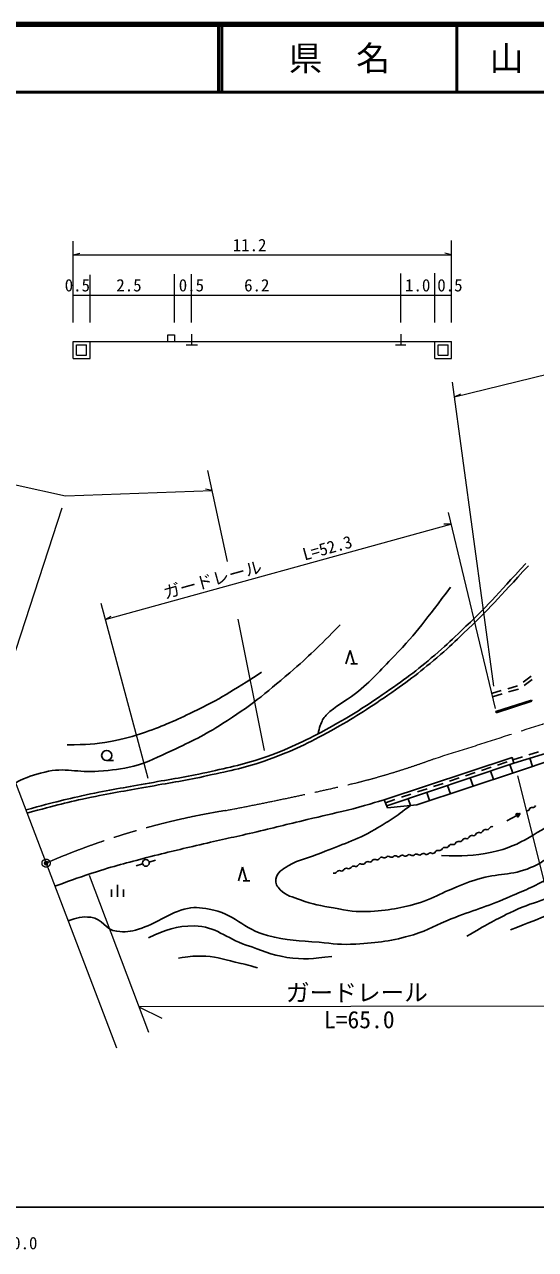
# Model space of a CAD drawing. Units: millimetres, scale not verified. Extents: x 40000 to 680000, y 20000 to 380000.
# Drawn here: x 269051 to 344654, y 198715 to 380000 of the extents above; entities that cross this region are included whole.
import ezdxf
from ezdxf.enums import TextEntityAlignment as Align

# ---------------------------------------------------------------- set-up
doc = ezdxf.new("R2010")
doc.units = ezdxf.units.MM
doc.header["$LTSCALE"] = 1000
doc.header["$PDMODE"] = 32
doc.header["$PDSIZE"] = 500
doc.linetypes.add('CHAIN', pattern=[18.5, 12, -1.5, 3.5, -1.5])
for name, color, linetype, lineweight in [('M-BGD', 7, 'Continuous', 25), ('M-BMK', 2, 'CHAIN', 13), ('M-STR-HTXT', 7, 'Continuous', 13), ('M-TTL', 2, 'Continuous', 140), ('M-TTL-BAND', 7, 'Continuous', 25), ('M-TTL-LINE', 7, 'Continuous', 50)]:
    doc.layers.add(name, color=color, linetype=linetype, lineweight=lineweight)
doc.layers.add('M-OTRS', color=6, linetype='Continuous')
doc.layers.add('M-TTL-TXT', color=7, linetype='Continuous')
doc.styles.add('ＭＳ ゴシック', font='')
doc.styles.get('ＭＳ ゴシック').set_extended_font_data('MS Gothic')

msp = doc.modelspace()

# ---------------------------------------------------------------- linework, layer by layer
at = {"layer": 'M-BGD'}
for p, q in [((316617, 285362), (317217, 287362)), ((317217, 287362), (317817, 285362)), ((317317, 285362), (318317, 285362)), ((342810, 282672), (344015, 283566)), ((342965, 282164), (344169, 283058)), ((338141, 281006), (339581, 281428)), ((340540, 281710), (341979, 282132)), ((340681, 281230), (342120, 281652)), ((338282, 280526), (339721, 280949)), ((338783, 278328), (344052, 280033)), ((338844, 278138), (344114, 279842)), ((344052, 280033), (344114, 279842)), ((338783, 278328), (338844, 278138)), ((343684, 271898), (345118, 272339)), ((281208, 271070), (282208, 271070)), ((341442, 270685), (322646, 264369)), ((339031, 270404), (340453, 270881)), ((340868, 270492), (341296, 269218)), ((341295, 271163), (342728, 271604)), ((341295, 271163), (341442, 270685)), ((343814, 271415), (344192, 270186)), ((331921, 268018), (333343, 268495)), ((334291, 268813), (335713, 269290)), ((334990, 268517), (335410, 267268)), ((336661, 269608), (338083, 270085)), ((338006, 269531), (338430, 268269)), ((327180, 266427), (328603, 266904)), ((329551, 267223), (330973, 267700)), ((331640, 267392), (332055, 266156)), ((322440, 264837), (323862, 265314)), ((324810, 265632), (326232, 266109)), ((325805, 265431), (326145, 264418)), ((328580, 266364), (328991, 265141)), ((340402, 262151), (341896, 262963)), ((341761, 263212), (342394, 263234)), ((342032, 262714), (341761, 263212)), ((341845, 263215), (341779, 263179)), ((341930, 263218), (341797, 263146)), ((342014, 263221), (341815, 263112)), ((342099, 263224), (341833, 263079)), ((342183, 263226), (341851, 263046)), ((342268, 263229), (341869, 263013)), ((342352, 263232), (341887, 262980)), ((342370, 263199), (341905, 262946)), ((342322, 263130), (341923, 262913)), ((342274, 263060), (341941, 262880)), ((342225, 262991), (341960, 262847)), ((342177, 262922), (341978, 262813)), ((342394, 263234), (342032, 262714)), ((342128, 262852), (341996, 262780)), ((342080, 262783), (342014, 262747)), ((286531, 255785), (285568, 255514)), ((288456, 256327), (287493, 256056)), ((300697, 253277), (301297, 255277)), ((301297, 255277), (301897, 253277)), ((282804, 250926), (282804, 252676)), ((301397, 253277), (302397, 253277)), ((281929, 250926), (281929, 251976)), ((283679, 250926), (283679, 251976))]:
    msp.add_line(p, q, dxfattribs=at)
for points in [[(341442, 270685), (353376, 274357), (366131, 278416), (385728, 284546), (398609, 287681), (409565, 290240), (420809, 292508), (428520, 293905), (437965, 295062), (447464, 295882), (455945, 296315), (462447, 296315), (472709, 296026), (484274, 294725), (494873, 293183), (506720, 290402), (518872, 286822), (530154, 282917), (543026, 277758), (550504, 274188), (559052, 270279)], [(322766, 264096), (327076, 264506), (342007, 269454), (357248, 274563)], [(341295, 271163), (341188, 271518), (322245, 265280), (322766, 264096)]]:
    msp.add_lwpolyline(points, dxfattribs=at)
for centre, radius in [((281208, 271820), 750), ((287012, 255921), 500)]:
    msp.add_circle(centre, radius, dxfattribs=at)
for centre, radius, start, end in [((343364, 264001), 399, 259.22906, 342.10893), ((344124, 263755), 399, 79.22906, 162.10893), ((344273, 264540), 399, 259.22906, 342.10893), ((337475, 261257), 425, 253.57783, 333.77733), ((338238, 260881), 425, 73.57783, 153.77733), ((333460, 259496), 425, 253.57783, 333.77733), ((334223, 259120), 425, 73.57783, 153.77733), ((334464, 259936), 425, 253.57783, 333.77733), ((335227, 259560), 425, 73.57783, 153.77733), ((335467, 260376), 425, 253.57783, 333.77733), ((336231, 260000), 425, 73.57783, 153.77733), ((336471, 260816), 425, 253.57783, 333.77733), ((337234, 260441), 425, 73.57783, 153.77733), ((329445, 257735), 425, 253.57783, 333.77733), ((330208, 257359), 425, 73.57783, 153.77733), ((330449, 258176), 425, 253.57783, 333.77733), ((331212, 257800), 425, 73.57783, 153.77733), ((331452, 258616), 425, 253.57783, 333.77733), ((332216, 258240), 425, 73.57783, 153.77733), ((332456, 259056), 425, 253.57783, 333.77733), ((333219, 258680), 425, 73.57783, 153.77733), ((318768, 255358), 428, 67.56143, 147.4897), ((319095, 256150), 428, 247.56143, 327.4897), ((319817, 255689), 428, 67.56143, 147.4897), ((320144, 256481), 428, 247.56143, 327.4897), ((320866, 256021), 428, 67.56143, 147.4897), ((321193, 256812), 428, 247.56143, 327.4897), ((321915, 256352), 428, 67.56143, 147.4897), ((322314, 257054), 387, 232.44363, 316.70421), ((322877, 256524), 387, 52.44363, 136.70421), ((323349, 257137), 387, 232.44363, 316.70421), ((323913, 256606), 387, 52.44363, 136.70421), ((324384, 257220), 387, 232.44363, 316.70421), ((324948, 256689), 387, 52.44363, 136.70421), ((325420, 257303), 387, 232.44363, 316.70421), ((325983, 256772), 387, 52.44363, 136.70421), ((326455, 257386), 387, 232.44363, 316.70421), ((327018, 256855), 387, 52.44363, 136.70421), ((327490, 257469), 387, 232.44363, 316.70421), ((328053, 256938), 387, 52.44363, 136.70421), ((328525, 257551), 387, 232.44363, 316.70421), ((329089, 257021), 387, 52.44363, 136.70421), ((314899, 254825), 428, 247.56143, 327.4897), ((315621, 254364), 428, 67.56143, 147.4897), ((315948, 255156), 428, 247.56143, 327.4897), ((316670, 254696), 428, 67.56143, 147.4897), ((316997, 255487), 428, 247.56143, 327.4897), ((317719, 255027), 428, 67.56143, 147.4897), ((318046, 255818), 428, 247.56143, 327.4897)]:
    msp.add_arc(centre, radius, start, end, dxfattribs=at)
for points, knots in [([(269294, 263785), (273836, 264996), (275080, 265338), (278834, 266134), (282217, 266852), (284142, 267103), (287543, 267735), (290861, 268351), (292742, 268589), (296034, 269329), (299555, 270121), (301570, 270471), (304967, 271692), (308717, 273039), (310726, 274066), (314226, 275971), (317592, 277802), (319374, 279021), (322540, 281181), (325689, 283328), (327383, 284646), (330270, 287135), (331636, 288313), (332351, 289028), (333661, 290268), (337586, 293983), (338750, 295389), (343238, 300254)], [0, 0, 0, 0, 1, 1, 1, 2, 2, 2, 3, 3, 3, 4, 4, 4, 5, 5, 5, 6, 6, 6, 7, 7, 7, 8, 8, 8, 9, 9, 9, 9]), ([(269414, 263300), (273949, 264509), (275190, 264850), (278939, 265645), (282317, 266361), (284239, 266612), (287634, 267243), (290960, 267861), (292845, 268099), (296144, 268841), (299689, 269638), (301718, 269991), (305137, 271219), (308915, 272576), (310939, 273612), (314465, 275530), (317850, 277372), (319642, 278598), (322826, 280770), (325990, 282927), (327692, 284252), (330592, 286753), (331970, 287940), (332691, 288661), (334011, 289911), (337940, 293631), (339106, 295038), (343599, 299908)], [0, 0, 0, 0, 1, 1, 1, 2, 2, 2, 3, 3, 3, 4, 4, 4, 5, 5, 5, 6, 6, 6, 7, 7, 7, 8, 8, 8, 9, 9, 9, 9]), ([(332085, 296756), (328342, 291799), (327303, 290244), (323732, 286519), (321583, 284278), (320436, 282940), (318017, 280992), (316377, 279673), (315146, 279303), (313684, 277790), (313204, 277293), (313058, 276897), (312816, 276250), (312642, 275785), (312589, 275589), (312481, 275024)], [0, 0, 0, 0, 1, 1, 1, 2, 2, 2, 3, 3, 3, 4, 4, 4, 5, 5, 5, 5]), ([(267700, 267790), (269537, 268688), (270293, 268935), (272046, 269374), (275068, 270132), (276919, 269213), (280022, 269500), (282070, 269689), (283251, 269706), (285234, 270253), (287535, 270889), (288717, 271580), (290886, 272577), (293888, 273956), (295571, 274764), (298360, 276534), (302470, 279140), (304602, 280886), (308283, 284070), (311327, 286703), (312354, 287701), (315756, 291166)], [0, 0, 0, 0, 1, 1, 1, 2, 2, 2, 3, 3, 3, 4, 4, 4, 5, 5, 5, 6, 6, 6, 7, 7, 7, 7]), ([(275374, 273393), (278336, 273452), (279313, 273436), (281780, 273896), (283828, 274277), (284958, 274607), (286930, 275277), (289781, 276247), (291307, 276998), (294027, 278292), (298145, 280251), (299501, 281207), (304138, 284133)], [0, 0, 0, 0, 1, 1, 1, 2, 2, 2, 3, 3, 3, 4, 4, 4, 4]), ([(275498, 247361), (276804, 247834), (277543, 248022), (278866, 247878), (280558, 247695), (281008, 246006), (282697, 245806), (283946, 245658), (284698, 245754), (285900, 246120), (288664, 246962), (289914, 248247), (292683, 249072), (294070, 249485), (294960, 249305), (296388, 249072), (300029, 248477), (301429, 246133), (304992, 245178), (307907, 244397), (309646, 244431), (312654, 244173), (314758, 243993), (315949, 243756), (318055, 243922), (321424, 244188), (323373, 244287), (326596, 245304), (328851, 246015), (329990, 246748), (332185, 247627), (335399, 248915), (337304, 249376), (340475, 250767), (342917, 251839), (344366, 252311), (346630, 253719), (349758, 255665), (351157, 257274), (354229, 259308), (356530, 260832), (357910, 261543), (360320, 262888), (362362, 264027), (363675, 264382), (365596, 265714), (367292, 266891), (368106, 267770), (369427, 269357), (370402, 270528), (370700, 271365), (371562, 272622), (372555, 274071), (373049, 274938), (374200, 276265), (375369, 277613), (375892, 278059), (377493, 279433)], [0, 0, 0, 0, 1, 1, 1, 2, 2, 2, 3, 3, 3, 4, 4, 4, 5, 5, 5, 6, 6, 6, 7, 7, 7, 8, 8, 8, 9, 9, 9, 10, 10, 10, 11, 11, 11, 12, 12, 12, 13, 13, 13, 14, 14, 14, 15, 15, 15, 16, 16, 16, 17, 17, 17, 18, 18, 18, 19, 19, 19, 19]), ([(376120, 280688), (374730, 278613), (374296, 278013), (373006, 276390), (371289, 274229), (370155, 273160), (368234, 271178), (366579, 269471), (365740, 268394), (363837, 266970), (361597, 265294), (359961, 264962), (357494, 263642), (355646, 262652), (354576, 262156), (352784, 261067), (351424, 260240), (350721, 259684), (349393, 258806), (347265, 257399), (346279, 256221), (343929, 255226), (341062, 254013), (339123, 254425), (336142, 253531), (334431, 253017), (333522, 252578), (331871, 251898), (330409, 251295), (329668, 250761), (328166, 250265), (325178, 249279), (323392, 248973), (320253, 248758), (318115, 248611), (316897, 248872), (314789, 249260), (312852, 249617), (311724, 249734), (309890, 250453), (308665, 250934), (307772, 250996), (306876, 251961), (306427, 252445), (306126, 252881), (306248, 253531), (306439, 254554), (307176, 254942), (308069, 255477), (309835, 256537), (311066, 256635), (312968, 257424), (316081, 258716), (317958, 259188), (320877, 260872), (323026, 262112), (323813, 262644), (326145, 264418)], [0, 0, 0, 0, 1, 1, 1, 2, 2, 2, 3, 3, 3, 4, 4, 4, 5, 5, 5, 6, 6, 6, 7, 7, 7, 8, 8, 8, 9, 9, 9, 10, 10, 10, 11, 11, 11, 12, 12, 12, 13, 13, 13, 14, 14, 14, 15, 15, 15, 16, 16, 16, 17, 17, 17, 18, 18, 18, 19, 19, 19, 19]), ([(330730, 257024), (334002, 256861), (335331, 256971), (338203, 257527), (342782, 258412), (344739, 260730), (349005, 262614), (352560, 264183), (354901, 264327), (358237, 266319), (361927, 268522), (363815, 270070), (367092, 272850), (368732, 274242), (369674, 275040), (370986, 276744), (371825, 277834), (372130, 278272), (372946, 279669)], [0, 0, 0, 0, 1, 1, 1, 2, 2, 2, 3, 3, 3, 4, 4, 4, 5, 5, 5, 6, 6, 6, 6]), ([(378142, 277434), (376212, 275433), (375681, 274879), (374189, 273164), (372632, 271375), (372025, 270141), (370358, 268454), (367527, 265590), (365567, 264386), (362382, 261923), (359700, 259848), (358035, 258904), (355348, 256836), (353193, 255177), (352242, 253899), (349947, 252440), (346683, 250363), (344302, 250273), (340841, 248546), (338317, 247286), (337450, 246817), (334498, 245092)], [0, 0, 0, 0, 1, 1, 1, 2, 2, 2, 3, 3, 3, 4, 4, 4, 5, 5, 5, 6, 6, 6, 7, 7, 7, 7]), ([(340967, 246034), (343942, 247200), (344692, 247494), (347075, 248440), (349327, 249334), (350772, 249474), (352836, 250744), (355525, 252398), (356586, 253943), (359116, 255831), (360785, 257076), (361777, 257696), (363512, 258845), (364846, 259728), (365816, 259932), (366967, 261044), (369367, 263362), (370164, 265152), (372242, 267763), (373676, 269565), (374342, 270697), (375947, 272348), (377045, 273477), (377467, 273876), (378903, 275092)], [0, 0, 0, 0, 1, 1, 1, 2, 2, 2, 3, 3, 3, 4, 4, 4, 5, 5, 5, 6, 6, 6, 7, 7, 7, 8, 8, 8, 8]), ([(273547, 252471), (276467, 253561), (277279, 253847), (279706, 254624), (282807, 255617), (284588, 256033), (287739, 256854), (290773, 257644), (292490, 258024), (295543, 258740), (298385, 259408), (299989, 259730), (302832, 260398), (305985, 261140), (307742, 261591), (310893, 262342), (313214, 262895), (314521, 263174), (316839, 263743), (318971, 264266), (321652, 265096), (322245, 265280)], [0, 0, 0, 0, 1, 1, 1, 2, 2, 2, 3, 3, 3, 4, 4, 4, 5, 5, 5, 6, 6, 6, 7, 7, 7, 7]), ([(287396, 244841), (290010, 246064), (291442, 246629), (294179, 246599), (297369, 246564), (298814, 244780), (301841, 243773), (304175, 242996), (305436, 242307), (307870, 241952), (310443, 241576), (311587, 241730), (314527, 242077)], [0, 0, 0, 0, 1, 1, 1, 2, 2, 2, 3, 3, 3, 4, 4, 4, 4]), ([(291855, 241826), (293337, 242094), (293878, 242138), (295184, 242140), (297176, 242144), (298267, 241712), (300208, 241261), (301518, 240957), (301968, 240842), (303537, 240382)], [0, 0, 0, 0, 1, 1, 1, 2, 2, 2, 3, 3, 3, 3])]:
    msp.add_open_spline(points, degree=3, knots=knots, dxfattribs=at)
at = {"layer": 'M-BMK'}
msp.add_circle((272243, 255887), 600, dxfattribs=at)
for centre, radius, start, end in [((-165988, 1844891), 1649763, 287.48376, 288.2316), ((291128, 375484), 111039, 284.16869, 290.30424), ((212425, 718184), 462642, 280.75704, 283.23037), ((316999, 152468), 112688, 99.30711, 113.40109)]:
    msp.add_arc(centre, radius, start, end, dxfattribs=at)
at = {"layer": 'M-OTRS'}
msp.add_point((272243, 255887), dxfattribs=at)
at = {"layer": 'M-STR-HTXT'}
for p, q in [((276244, 335901), (276244, 347958)), ((332244, 335901), (332244, 348054)), ((276244, 345895), (277244, 346145)), ((276244, 345895), (332244, 345895)), ((332244, 345895), (331244, 346145)), ((278744, 335901), (278744, 342954)), ((291244, 335901), (291244, 343043)), ((293744, 335901), (293744, 343043)), ((324744, 335901), (324744, 343133)), ((329744, 335901), (329744, 343223)), ((276244, 339949), (332244, 339949)), ((290244, 334082), (291244, 334082)), ((290244, 333082), (290244, 334082)), ((291244, 334082), (291244, 333082)), ((293744, 334149), (293744, 332582)), ((324744, 334149), (324744, 332582)), ((276244, 333082), (332244, 333082)), ((276244, 330582), (276244, 333082)), ((276744, 331082), (276744, 332582)), ((276744, 332582), (278244, 332582)), ((278244, 331082), (278244, 332582)), ((278744, 330582), (278744, 333082)), ((292972, 332582), (294651, 332582)), ((323923, 332582), (325486, 332582)), ((329744, 330582), (329744, 333082)), ((330244, 331082), (330244, 332582)), ((330244, 332582), (331744, 332582)), ((331744, 331082), (331744, 332582)), ((332244, 330582), (332244, 333082)), ((276244, 330582), (278744, 330582)), ((276744, 331082), (278244, 331082)), ((329744, 330582), (332244, 330582)), ((330244, 331082), (331744, 331082)), ((338504, 282083), (332381, 327068)), ((332679, 324882), (333591, 325363)), ((299085, 300555), (296196, 313995)), ((296831, 311038), (295823, 311251)), ((274550, 308426), (251023, 236122)), ((331728, 307801), (338705, 278766)), ((280989, 291947), (332145, 306067)), ((332145, 306067), (331114, 306042)), ((280344, 294352), (287287, 268461)), ((280989, 291947), (281887, 292454)), ((304574, 272565), (300655, 292014)), ((264701, 275645), (282675, 228557)), ((341988, 268823), (351183, 231979)), ((278616, 254112), (287385, 230883)), ((350494, 234742), (285971, 234628)), ((285971, 234628), (289372, 232942))]:
    msp.add_line(p, q, dxfattribs=at)
for points in [[(332679, 324882), (395172, 340177), (541250, 340616)], [(140147, 329262), (210720, 324450), (275138, 310234), (296831, 311038)]]:
    msp.add_lwpolyline(points, dxfattribs=at)
at = {"layer": 'M-TTL'}
msp.add_line((680000, 380000), (40000, 380000), dxfattribs=at)
at = {"layer": 'M-TTL-BAND'}
msp.add_line((40000, 205000), (579000, 205000), dxfattribs=at)
at = {"layer": 'M-TTL-LINE'}
for p, q in [((297750, 380000), (297750, 370000)), ((298250, 380000), (298250, 370000)), ((333000, 380000), (333000, 370000)), ((40000, 370000), (680000, 370000))]:
    msp.add_line(p, q, dxfattribs=at)

# ---------------------------------------------------------------- texts
at = {"layer": 'M-STR-HTXT', "style": 'ＭＳ ゴシック'}
for s, p in [('11.2', (302354, 345895)), ('0.5', (276869, 339949)), ('2.5', (284508, 339949)), ('0.5', (293744, 339949)), ('6.2', (303416, 339949)), ('1.0', (327227, 339949)), ('0.5', (331995, 339949))]:
    msp.add_text(s, height=1833, dxfattribs=at).set_placement(p, align=Align.BOTTOM_CENTER)
for s, height, rotation, p in [('L=52.3', 1833, 15.431, (314244, 301126)), ('ガードレール', 1833, 15.431, (297257, 296437)), ('ガードレール', 2566, 0.101, (318232, 234685)), ('L=65.0', 2566, 0.101, (318581, 230678))]:
    msp.add_text(s, height=height, rotation=rotation, dxfattribs=at).set_placement(p, align=Align.BOTTOM_CENTER)
at = {"layer": 'M-TTL-BAND', "style": 'ＭＳ ゴシック'}
msp.add_text('200.0', height=1833, dxfattribs=at).set_placement((267844, 198195), align=Align.BOTTOM_CENTER)
at = {"layer": 'M-TTL-TXT', "style": 'ＭＳ ゴシック'}
for s, p in [('県\u3000名', (315625, 375000)), ('山\u3000口\u3000県', (350375, 375000))]:
    msp.add_text(s, height=3666, dxfattribs=at).set_placement(p, align=Align.MIDDLE_CENTER)

doc.saveas('drawing.dxf')
